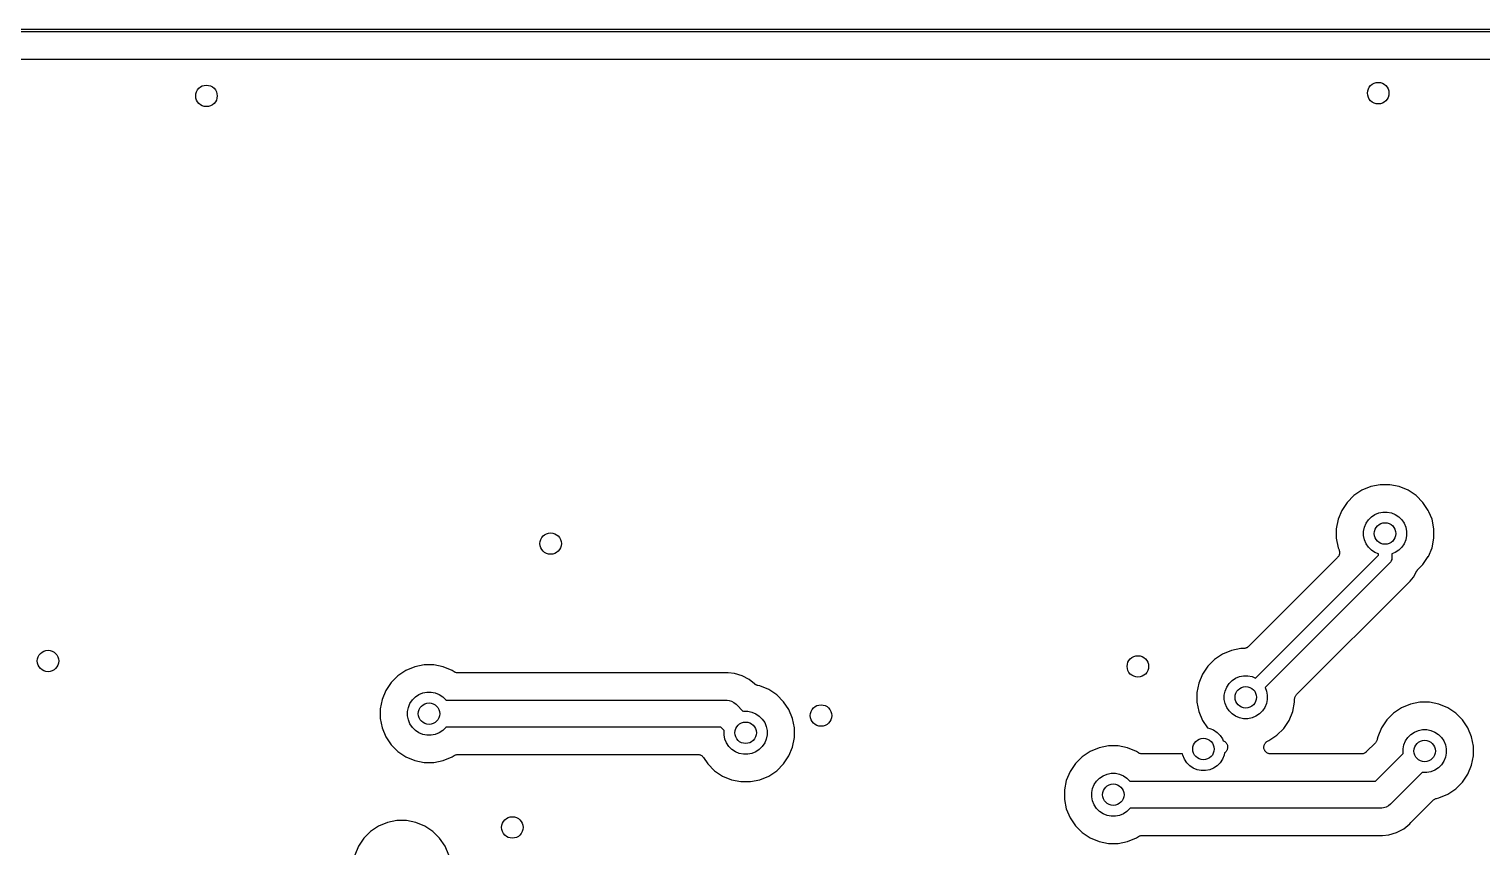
# Model space of a CAD drawing. Extents: x 2.46 to 6.41, y -5.93 to -3.84.
# Drawn here: x 4.441 to 5.505, y -4.439 to -3.84 of the extents above; entities that cross this region are included whole.
import ezdxf

# ---------------------------------------------------------------- set-up
doc = ezdxf.new("R2010")
doc.units = 0
doc.header["$MEASUREMENT"] = 0
doc.layers.add('BLACK', color=7, linetype='CONTINUOUS')

msp = doc.modelspace()

# ---------------------------------------------------------------- linework, layer by layer
at = {"layer": 'BLACK', "linetype": 'CONTINUOUS'}
for p, q in [((2.46838, -3.83957), (6.40153, -3.83957)), ((6.40059, -3.84154), (2.4685, -3.84154)), ((3.48369, -3.86154), (6.16976, -3.86154)), ((5.41664, -4.17749), (5.41079, -4.1814)), ((5.42315, -4.17479), (5.41664, -4.17749)), ((5.43005, -4.17342), (5.42315, -4.17479)), ((5.4371, -4.17342), (5.43005, -4.17342)), ((5.444, -4.17479), (5.4371, -4.17342)), ((5.45051, -4.17749), (5.444, -4.17479)), ((5.45636, -4.1814), (5.45051, -4.17749)), ((5.40581, -4.18638), (5.4019, -4.19223)), ((5.41079, -4.1814), (5.40581, -4.18638)), ((5.46134, -4.18638), (5.45636, -4.1814)), ((5.46525, -4.19223), (5.46134, -4.18638)), ((5.3992, -4.19874), (5.39783, -4.20564)), ((5.4019, -4.19223), (5.3992, -4.19874)), ((5.41843, -4.20457), (5.41962, -4.20171)), ((5.41962, -4.20171), (5.42134, -4.19913)), ((5.42134, -4.19913), (5.42354, -4.19693)), ((5.42354, -4.19693), (5.42612, -4.19521)), ((5.42612, -4.19521), (5.42898, -4.19402)), ((5.42898, -4.19402), (5.43202, -4.19342)), ((5.43202, -4.19342), (5.43513, -4.19342)), ((5.43513, -4.19342), (5.43817, -4.19402)), ((5.43817, -4.19402), (5.44103, -4.19521)), ((5.44103, -4.19521), (5.44361, -4.19693)), ((5.44361, -4.19693), (5.44581, -4.19913)), ((5.44581, -4.19913), (5.44753, -4.20171)), ((5.44753, -4.20171), (5.44872, -4.20457)), ((5.46568, -4.19326), (5.46525, -4.19223)), ((5.46795, -4.19874), (5.46568, -4.19326)), ((5.46568, -4.19326), (5.46568, -4.19326)), ((5.46932, -4.20564), (5.46795, -4.19874)), ((5.39783, -4.20564), (5.39783, -4.21269)), ((5.41783, -4.20761), (5.41843, -4.20457)), ((5.41783, -4.21072), (5.41783, -4.20761)), ((5.41843, -4.21376), (5.41783, -4.21072)), ((5.44872, -4.20457), (5.44932, -4.20761)), ((5.44932, -4.21072), (5.44872, -4.21376)), ((5.44932, -4.20761), (5.44932, -4.21072)), ((5.46932, -4.21269), (5.46932, -4.20564)), ((5.39783, -4.21269), (5.3992, -4.21959)), ((5.3992, -4.21959), (5.39989, -4.22125)), ((5.39989, -4.22125), (5.39989, -4.22127)), ((5.39989, -4.22127), (5.3999, -4.22127)), ((5.3999, -4.22127), (5.3999, -4.22127)), ((5.3999, -4.22127), (5.39991, -4.22131)), ((5.39991, -4.22131), (5.40004, -4.22176)), ((5.40004, -4.22176), (5.40017, -4.22221)), ((5.40017, -4.22221), (5.40018, -4.22223)), ((5.40018, -4.22223), (5.40018, -4.22225)), ((5.40018, -4.22225), (5.40022, -4.22272)), ((5.40027, -4.22322), (5.40021, -4.22369)), ((5.40022, -4.22272), (5.40027, -4.22318)), ((5.40027, -4.22318), (5.40026, -4.2232)), ((5.40026, -4.2232), (5.40027, -4.22322)), ((5.41962, -4.21662), (5.41843, -4.21376)), ((5.42134, -4.2192), (5.41962, -4.21662)), ((5.42354, -4.2214), (5.42134, -4.2192)), ((5.42612, -4.22312), (5.42354, -4.2214)), ((5.42865, -4.22417), (5.42612, -4.22312)), ((5.44103, -4.22312), (5.4385, -4.22417)), ((5.44361, -4.2214), (5.44103, -4.22312)), ((5.44581, -4.2192), (5.44361, -4.2214)), ((5.44753, -4.21662), (5.44581, -4.2192)), ((5.44872, -4.21376), (5.44753, -4.21662)), ((5.4653, -4.22598), (5.46795, -4.21959)), ((5.46795, -4.21959), (5.46932, -4.21269)), ((5.3988, -4.22669), (5.33354, -4.29195)), ((5.33871, -4.31507), (5.42865, -4.22513)), ((5.43688, -4.23082), (5.34567, -4.32203)), ((5.3991, -4.22633), (5.3988, -4.22669)), ((5.3994, -4.22598), (5.3991, -4.22633)), ((5.39941, -4.22596), (5.3994, -4.22598)), ((5.39942, -4.22594), (5.39941, -4.22596)), ((5.39964, -4.22553), (5.39942, -4.22594)), ((5.39987, -4.22512), (5.39964, -4.22553)), ((5.39988, -4.22508), (5.39987, -4.2251)), ((5.39987, -4.2251), (5.39987, -4.22512)), ((5.40002, -4.22464), (5.39988, -4.22508)), ((5.40016, -4.22419), (5.40002, -4.22464)), ((5.40017, -4.22415), (5.40016, -4.22417)), ((5.40016, -4.22417), (5.40016, -4.22419)), ((5.40021, -4.22369), (5.40017, -4.22415)), ((5.42865, -4.22513), (5.42865, -4.22417)), ((5.43707, -4.23066), (5.43688, -4.23082)), ((5.43723, -4.23047), (5.43707, -4.23066)), ((5.43769, -4.22991), (5.43723, -4.23047)), ((5.43723, -4.23047), (5.43723, -4.23047)), ((5.4377, -4.22989), (5.43769, -4.22991)), ((5.43814, -4.22906), (5.4377, -4.22989)), ((5.43842, -4.22813), (5.43814, -4.22906)), ((5.4385, -4.22741), (5.43842, -4.22813)), ((5.4385, -4.22417), (5.4385, -4.22692)), ((5.4385, -4.22692), (5.43852, -4.22717)), ((5.43852, -4.22717), (5.4385, -4.22741)), ((5.4385, -4.22741), (5.4385, -4.22741)), ((5.45742, -4.23587), (5.46134, -4.23195)), ((5.46134, -4.23195), (5.46525, -4.2261)), ((5.46525, -4.2261), (5.4653, -4.22598)), ((5.4653, -4.22598), (5.4653, -4.22598)), ((5.45128, -4.24487), (5.45191, -4.24411)), ((5.45191, -4.24411), (5.4544, -4.24108)), ((5.45191, -4.24411), (5.45191, -4.24411)), ((5.4544, -4.24108), (5.45655, -4.23705)), ((5.45655, -4.23705), (5.45658, -4.23699)), ((5.45658, -4.23699), (5.4567, -4.23681)), ((5.4567, -4.23681), (5.4568, -4.23663)), ((5.4568, -4.23663), (5.45698, -4.23641)), ((5.45698, -4.23641), (5.45713, -4.23619)), ((5.45713, -4.23619), (5.45729, -4.23604)), ((5.45729, -4.23604), (5.45742, -4.23587)), ((5.37951, -4.31648), (5.44126, -4.25472)), ((5.44126, -4.25472), (5.45016, -4.24583)), ((5.45016, -4.24583), (5.45021, -4.24578)), ((5.45021, -4.24578), (5.45037, -4.24565)), ((5.45037, -4.24565), (5.45052, -4.2455)), ((5.45052, -4.2455), (5.45128, -4.24487)), ((5.31464, -4.29749), (5.30879, -4.3014)), ((5.32115, -4.29479), (5.31464, -4.29749)), ((5.32805, -4.29342), (5.32115, -4.29479)), ((5.33001, -4.29342), (5.32805, -4.29342)), ((5.33047, -4.29337), (5.33001, -4.29342)), ((5.33093, -4.29333), (5.33047, -4.29337)), ((5.33095, -4.29332), (5.33093, -4.29333)), ((5.33098, -4.29332), (5.33095, -4.29332)), ((5.33142, -4.29319), (5.33098, -4.29332)), ((5.33186, -4.29306), (5.33142, -4.29319)), ((5.33189, -4.29305), (5.33186, -4.29306)), ((5.33191, -4.29304), (5.33189, -4.29305)), ((5.33232, -4.29282), (5.33191, -4.29304)), ((5.33273, -4.29261), (5.33232, -4.29282)), ((5.33275, -4.29259), (5.33273, -4.29261)), ((5.33277, -4.29258), (5.33275, -4.29259)), ((5.33313, -4.29229), (5.33277, -4.29258)), ((5.33349, -4.292), (5.33313, -4.29229)), ((5.33353, -4.29197), (5.33349, -4.292)), ((5.33354, -4.29195), (5.33353, -4.29196)), ((5.33353, -4.29196), (5.33353, -4.29197)), ((5.33353, -4.29197), (5.33353, -4.29197)), ((4.72315, -4.30679), (4.71664, -4.30949)), ((4.73005, -4.30542), (4.72315, -4.30679)), ((4.7371, -4.30542), (4.73005, -4.30542)), ((4.744, -4.30679), (4.7371, -4.30542)), ((4.75051, -4.30949), (4.744, -4.30679)), ((5.30381, -4.30638), (5.2999, -4.31223)), ((5.30879, -4.3014), (5.30381, -4.30638)), ((4.70581, -4.31838), (4.7019, -4.32423)), ((4.71079, -4.3134), (4.70581, -4.31838)), ((4.71664, -4.30949), (4.71079, -4.3134)), ((4.752, -4.31048), (4.75051, -4.30949)), ((4.7524, -4.3107), (4.752, -4.31048)), ((4.7528, -4.31092), (4.7524, -4.3107)), ((4.75283, -4.31093), (4.7528, -4.31092)), ((4.75286, -4.31094), (4.75283, -4.31093)), ((4.75329, -4.31107), (4.75286, -4.31094)), ((4.75373, -4.31121), (4.75329, -4.31107)), ((4.75376, -4.31122), (4.75373, -4.31121)), ((4.75379, -4.31123), (4.75376, -4.31122)), ((4.75425, -4.31127), (4.75379, -4.31123)), ((4.7547, -4.31132), (4.75425, -4.31127)), ((4.75476, -4.31132), (4.7547, -4.31132)), ((4.75477, -4.31132), (4.75476, -4.31132)), ((4.75476, -4.31132), (4.75476, -4.31132)), ((4.75476, -4.31132), (4.75476, -4.31132)), ((4.94964, -4.31132), (4.75477, -4.31132)), ((4.94985, -4.3113), (4.94964, -4.31132)), ((4.95006, -4.31131), (4.94985, -4.3113)), ((4.95013, -4.3113), (4.95006, -4.31131)), ((4.95135, -4.31118), (4.95013, -4.3113)), ((4.95258, -4.3113), (4.95135, -4.31118)), ((4.9572, -4.31175), (4.95258, -4.3113)), ((4.95258, -4.3113), (4.95258, -4.3113)), ((4.96283, -4.31346), (4.9572, -4.31175)), ((4.96801, -4.31623), (4.96283, -4.31346)), ((4.97189, -4.31942), (4.96801, -4.31623)), ((5.2972, -4.31874), (5.29583, -4.32564)), ((5.2999, -4.31223), (5.2972, -4.31874)), ((5.31934, -4.31913), (5.32154, -4.31693)), ((5.32154, -4.31693), (5.32412, -4.31521)), ((5.32412, -4.31521), (5.32698, -4.31402)), ((5.32698, -4.31402), (5.33002, -4.31342)), ((5.33002, -4.31342), (5.33313, -4.31342)), ((5.33313, -4.31342), (5.33617, -4.31402)), ((5.33617, -4.31402), (5.33871, -4.31507)), ((5.36879, -4.3272), (5.37951, -4.31648)), ((5.37951, -4.31648), (5.37951, -4.31648)), ((4.7019, -4.32423), (4.6992, -4.33074)), ((4.72134, -4.33113), (4.72354, -4.32893)), ((4.72354, -4.32893), (4.72612, -4.32721)), ((4.72612, -4.32721), (4.72898, -4.32602)), ((4.72898, -4.32602), (4.73202, -4.32542)), ((4.73202, -4.32542), (4.73513, -4.32542)), ((4.73513, -4.32542), (4.73817, -4.32602)), ((4.73817, -4.32602), (4.74103, -4.32721)), ((4.74103, -4.32721), (4.74361, -4.32893)), ((4.74361, -4.32893), (4.74581, -4.33113)), ((4.97207, -4.31954), (4.97189, -4.31942)), ((4.97224, -4.31967), (4.97207, -4.31954)), ((4.97248, -4.31981), (4.97224, -4.31967)), ((4.9727, -4.31996), (4.97248, -4.31981)), ((4.9729, -4.32004), (4.9727, -4.31996)), ((4.97309, -4.32014), (4.9729, -4.32004)), ((4.97335, -4.32023), (4.97309, -4.32014)), ((4.97361, -4.32033), (4.97335, -4.32023)), ((4.97382, -4.32038), (4.97361, -4.32033)), ((4.97402, -4.32044), (4.97382, -4.32038)), ((4.97409, -4.32045), (4.97402, -4.32044)), ((4.97578, -4.32079), (4.97409, -4.32045)), ((4.98229, -4.32349), (4.97578, -4.32079)), ((4.98814, -4.3274), (4.98229, -4.32349)), ((4.99312, -4.33238), (4.98814, -4.3274)), ((5.29583, -4.32564), (5.29583, -4.33269)), ((5.31583, -4.32761), (5.31643, -4.32457)), ((5.31583, -4.33072), (5.31583, -4.32761)), ((5.31643, -4.32457), (5.31762, -4.32171)), ((5.31762, -4.32171), (5.31934, -4.31913)), ((5.34567, -4.32203), (5.34672, -4.32457)), ((5.34672, -4.32457), (5.34732, -4.32761)), ((5.34732, -4.32761), (5.34732, -4.33072)), ((5.36743, -4.32969), (5.36757, -4.32925)), ((5.36743, -4.32972), (5.36743, -4.32969)), ((5.36757, -4.32925), (5.36771, -4.32881)), ((5.36771, -4.32881), (5.36772, -4.32879)), ((5.36772, -4.32879), (5.36773, -4.32876)), ((5.36773, -4.32876), (5.36795, -4.32836)), ((5.36795, -4.32836), (5.36817, -4.32795)), ((5.36817, -4.32795), (5.36818, -4.32793)), ((5.36818, -4.32793), (5.3682, -4.32791)), ((5.3682, -4.32791), (5.36849, -4.32755)), ((5.36849, -4.32755), (5.36879, -4.3272)), ((4.6992, -4.33074), (4.69783, -4.33764)), ((4.69783, -4.33764), (4.69783, -4.34469)), ((4.71783, -4.33961), (4.71843, -4.33657)), ((4.71783, -4.34272), (4.71783, -4.33961)), ((4.71843, -4.33657), (4.71962, -4.33371)), ((4.71962, -4.33371), (4.72134, -4.33113)), ((4.74581, -4.33113), (4.74594, -4.33132)), ((4.74594, -4.33132), (4.95087, -4.33132)), ((4.95087, -4.33132), (4.95135, -4.33128)), ((4.95135, -4.33128), (4.95184, -4.33132)), ((4.95184, -4.33132), (4.95328, -4.33147)), ((4.95328, -4.33147), (4.95514, -4.33203)), ((4.95514, -4.33203), (4.95685, -4.33294)), ((4.95685, -4.33294), (4.95835, -4.33417)), ((4.95835, -4.33417), (4.95866, -4.33455)), ((4.95866, -4.33455), (4.96357, -4.33946)), ((4.96357, -4.33946), (4.9638, -4.33942)), ((4.9638, -4.33942), (4.96691, -4.33942)), ((4.96691, -4.33942), (4.96995, -4.34002)), ((4.96995, -4.34002), (4.97281, -4.34121)), ((4.99703, -4.33823), (4.99312, -4.33238)), ((4.99973, -4.34474), (4.99703, -4.33823)), ((5.29583, -4.33269), (5.2972, -4.33959)), ((5.2972, -4.33959), (5.2999, -4.3461)), ((5.31643, -4.33376), (5.31583, -4.33072)), ((5.31762, -4.33662), (5.31643, -4.33376)), ((5.31934, -4.3392), (5.31762, -4.33662)), ((5.32154, -4.3414), (5.31934, -4.3392)), ((5.34381, -4.3392), (5.34161, -4.3414)), ((5.34553, -4.33662), (5.34381, -4.3392)), ((5.34672, -4.33376), (5.34553, -4.33662)), ((5.34732, -4.33072), (5.34672, -4.33376)), ((5.36325, -4.3461), (5.36595, -4.33959)), ((5.36595, -4.33959), (5.36732, -4.33269)), ((5.36732, -4.33066), (5.36737, -4.3302)), ((5.36732, -4.33071), (5.36732, -4.33066)), ((5.36732, -4.33072), (5.36732, -4.33071)), ((5.36732, -4.33071), (5.36732, -4.33071)), ((5.36732, -4.33073), (5.36732, -4.33072)), ((5.36732, -4.33269), (5.36732, -4.33073)), ((5.36737, -4.3302), (5.36742, -4.32974)), ((5.36742, -4.32974), (5.36743, -4.32972)), ((5.44563, -4.33687), (5.43978, -4.34078)), ((5.45214, -4.33418), (5.44563, -4.33687)), ((5.45905, -4.3328), (5.45214, -4.33418)), ((5.46609, -4.3328), (5.45905, -4.3328)), ((5.47299, -4.33418), (5.46609, -4.3328)), ((5.4795, -4.33687), (5.47299, -4.33418)), ((5.48536, -4.34078), (5.4795, -4.33687)), ((4.69783, -4.34469), (4.6992, -4.35159)), ((4.71843, -4.34576), (4.71783, -4.34272)), ((4.71962, -4.34862), (4.71843, -4.34576)), ((4.72134, -4.3512), (4.71962, -4.34862)), ((4.97281, -4.34121), (4.97539, -4.34293)), ((4.97539, -4.34293), (4.97759, -4.34513)), ((4.97759, -4.34513), (4.97931, -4.34771)), ((4.97931, -4.34771), (4.9805, -4.35057)), ((4.9805, -4.35057), (4.9811, -4.35361)), ((5.0011, -4.35164), (4.99973, -4.34474)), ((5.2999, -4.3461), (5.30359, -4.35163)), ((5.32412, -4.34312), (5.32154, -4.3414)), ((5.32698, -4.34431), (5.32412, -4.34312)), ((5.33002, -4.34491), (5.32698, -4.34431)), ((5.33313, -4.34491), (5.33002, -4.34491)), ((5.33617, -4.34431), (5.33313, -4.34491)), ((5.33903, -4.34312), (5.33617, -4.34431)), ((5.34161, -4.3414), (5.33903, -4.34312)), ((5.35934, -4.35195), (5.36325, -4.3461)), ((5.4348, -4.34576), (5.43089, -4.35162)), ((5.43978, -4.34078), (5.4348, -4.34576)), ((5.49033, -4.34576), (5.48536, -4.34078)), ((5.49425, -4.35162), (5.49033, -4.34576)), ((4.6992, -4.35159), (4.7019, -4.3581)), ((4.7019, -4.3581), (4.70581, -4.36395)), ((4.72354, -4.3534), (4.72134, -4.3512)), ((4.72612, -4.35512), (4.72354, -4.3534)), ((4.72898, -4.35631), (4.72612, -4.35512)), ((4.73202, -4.35691), (4.72898, -4.35631)), ((4.73513, -4.35691), (4.73202, -4.35691)), ((4.73817, -4.35631), (4.73513, -4.35691)), ((4.74103, -4.35512), (4.73817, -4.35631)), ((4.74361, -4.3534), (4.74103, -4.35512)), ((4.74581, -4.3512), (4.74361, -4.3534)), ((4.74594, -4.35101), (4.74581, -4.3512)), ((4.94728, -4.35101), (4.74594, -4.35101)), ((4.94965, -4.35338), (4.94728, -4.35101)), ((4.94961, -4.35361), (4.94965, -4.35338)), ((4.94961, -4.35672), (4.94961, -4.35361)), ((4.95021, -4.35976), (4.94961, -4.35672)), ((4.9514, -4.36262), (4.95021, -4.35976)), ((4.9805, -4.35976), (4.97931, -4.36262)), ((4.9811, -4.35672), (4.9805, -4.35976)), ((4.9811, -4.35361), (4.9811, -4.35672)), ((4.99973, -4.36559), (5.0011, -4.35869)), ((5.0011, -4.35869), (5.0011, -4.35164)), ((5.30359, -4.35163), (5.30516, -4.35194)), ((5.30516, -4.35194), (5.30803, -4.35313)), ((5.30803, -4.35313), (5.31061, -4.35485)), ((5.31061, -4.35485), (5.3128, -4.35705)), ((5.3128, -4.35705), (5.31452, -4.35963)), ((5.31452, -4.35963), (5.31511, -4.36104)), ((5.31511, -4.36104), (5.31523, -4.36109)), ((5.31523, -4.36109), (5.31529, -4.36111)), ((5.31529, -4.36111), (5.31529, -4.36111)), ((5.31529, -4.36111), (5.31529, -4.36111)), ((5.31529, -4.36111), (5.3153, -4.36112)), ((5.3153, -4.36112), (5.31573, -4.36136)), ((5.31573, -4.36136), (5.31614, -4.36158)), ((5.31614, -4.36158), (5.31615, -4.36159)), ((5.31615, -4.36159), (5.31615, -4.36159)), ((5.31615, -4.36159), (5.31653, -4.3619)), ((5.34669, -4.36185), (5.34706, -4.36155)), ((5.34706, -4.36154), (5.34749, -4.36132)), ((5.34706, -4.36155), (5.34706, -4.36154)), ((5.34706, -4.36155), (5.34706, -4.36155)), ((5.34749, -4.36132), (5.34792, -4.36109)), ((5.34792, -4.36109), (5.34851, -4.36084)), ((5.34851, -4.36084), (5.35436, -4.35693)), ((5.35436, -4.35693), (5.35934, -4.35195)), ((5.42731, -4.36128), (5.42709, -4.36169)), ((5.42753, -4.36088), (5.42731, -4.36128)), ((5.42754, -4.36085), (5.42753, -4.36088)), ((5.42756, -4.36083), (5.42754, -4.36085)), ((5.42769, -4.36039), (5.42756, -4.36083)), ((5.42783, -4.35995), (5.42769, -4.36039)), ((5.42784, -4.35989), (5.42783, -4.35995)), ((5.42819, -4.35812), (5.42784, -4.35988)), ((5.42784, -4.35988), (5.42784, -4.35989)), ((5.42784, -4.35989), (5.42784, -4.35989)), ((5.42784, -4.35989), (5.42784, -4.35989)), ((5.43089, -4.35162), (5.42819, -4.35812)), ((5.44742, -4.36396), (5.44861, -4.36109)), ((5.44861, -4.36109), (5.45033, -4.35851)), ((5.45033, -4.35851), (5.45253, -4.35632)), ((5.45253, -4.35632), (5.45511, -4.3546)), ((5.45511, -4.3546), (5.45797, -4.35341)), ((5.45797, -4.35341), (5.46102, -4.3528)), ((5.46102, -4.3528), (5.46412, -4.3528)), ((5.46412, -4.3528), (5.46716, -4.35341)), ((5.46716, -4.35341), (5.47003, -4.3546)), ((5.47003, -4.3546), (5.47261, -4.35632)), ((5.47261, -4.35632), (5.4748, -4.35851)), ((5.4748, -4.35851), (5.47652, -4.36109)), ((5.47652, -4.36109), (5.47771, -4.36396)), ((5.49694, -4.35812), (5.49425, -4.35162)), ((5.49831, -4.36503), (5.49694, -4.35812)), ((4.70581, -4.36395), (4.71079, -4.36893)), ((4.71079, -4.36893), (4.71664, -4.37284)), ((4.75051, -4.37284), (4.752, -4.37185)), ((4.752, -4.37185), (4.75201, -4.37184)), ((4.75201, -4.37184), (4.75205, -4.37181)), ((4.75201, -4.37184), (4.75201, -4.37184)), ((4.75201, -4.37184), (4.75201, -4.37184)), ((4.75205, -4.37181), (4.75246, -4.3716)), ((4.75246, -4.3716), (4.75287, -4.37139)), ((4.75287, -4.37139), (4.7529, -4.37138)), ((4.7529, -4.37138), (4.75292, -4.37136)), ((4.75292, -4.37136), (4.75336, -4.37124)), ((4.75336, -4.37124), (4.7538, -4.3711)), ((4.7538, -4.3711), (4.75383, -4.3711)), ((4.75383, -4.3711), (4.75386, -4.37109)), ((4.75386, -4.37109), (4.75432, -4.37105)), ((4.75432, -4.37105), (4.75477, -4.37101)), ((4.75477, -4.37101), (4.93027, -4.37101)), ((4.93027, -4.37101), (4.93029, -4.37101)), ((4.93029, -4.37101), (4.9303, -4.37101)), ((4.9303, -4.37101), (4.9303, -4.37101)), ((4.9303, -4.37101), (4.93034, -4.37101)), ((4.93034, -4.37101), (4.9308, -4.37106)), ((4.9308, -4.37106), (4.93127, -4.37111)), ((4.93127, -4.37111), (4.93129, -4.37111)), ((4.93129, -4.37111), (4.93131, -4.37112)), ((4.93131, -4.37112), (4.93176, -4.37126)), ((4.93176, -4.37126), (4.9322, -4.37139)), ((4.9322, -4.37139), (4.93222, -4.3714)), ((4.93222, -4.3714), (4.93224, -4.37141)), ((4.93224, -4.37141), (4.93265, -4.37164)), ((4.93265, -4.37164), (4.93306, -4.37186)), ((4.93306, -4.37186), (4.93308, -4.37187)), ((4.93308, -4.37187), (4.9331, -4.37188)), ((4.9331, -4.37188), (4.93345, -4.37218)), ((4.93345, -4.37218), (4.93381, -4.37248)), ((4.95312, -4.3652), (4.9514, -4.36262)), ((4.95532, -4.3674), (4.95312, -4.3652)), ((4.95789, -4.36912), (4.95532, -4.3674)), ((4.96076, -4.37031), (4.95789, -4.36912)), ((4.9638, -4.37091), (4.96076, -4.37031)), ((4.96691, -4.37091), (4.9638, -4.37091)), ((4.96995, -4.37031), (4.96691, -4.37091)), ((4.97281, -4.36912), (4.96995, -4.37031)), ((4.97539, -4.3674), (4.97281, -4.36912)), ((4.97759, -4.3652), (4.97539, -4.3674)), ((4.97931, -4.36262), (4.97759, -4.3652)), ((4.99312, -4.37795), (4.99703, -4.3721)), ((4.99703, -4.3721), (4.99973, -4.36559)), ((5.21763, -4.36887), (5.21178, -4.37278)), ((5.22414, -4.36618), (5.21763, -4.36887)), ((5.23105, -4.3648), (5.22414, -4.36618)), ((5.23809, -4.3648), (5.23105, -4.3648)), ((5.24499, -4.36618), (5.23809, -4.3648)), ((5.2515, -4.36887), (5.24499, -4.36618)), ((5.25299, -4.36987), (5.2515, -4.36887)), ((5.25339, -4.37008), (5.25299, -4.36987)), ((5.2538, -4.3703), (5.25339, -4.37008)), ((5.25382, -4.37031), (5.2538, -4.3703)), ((5.25385, -4.37033), (5.25382, -4.37031)), ((5.25429, -4.37046), (5.25385, -4.37033)), ((5.25473, -4.3706), (5.25429, -4.37046)), ((5.25475, -4.3706), (5.25473, -4.3706)), ((5.25478, -4.37061), (5.25475, -4.3706)), ((5.25524, -4.37066), (5.25478, -4.37061)), ((5.2557, -4.37071), (5.25524, -4.37066)), ((5.25575, -4.37071), (5.2557, -4.37071)), ((5.25577, -4.37071), (5.25575, -4.37071)), ((5.25575, -4.37071), (5.25575, -4.37071)), ((5.25575, -4.37071), (5.25575, -4.37071)), ((5.28523, -4.37071), (5.25577, -4.37071)), ((5.28542, -4.37168), (5.28523, -4.37071)), ((5.28661, -4.37455), (5.28542, -4.37168)), ((5.31571, -4.37168), (5.31452, -4.37455)), ((5.31607, -4.36988), (5.31571, -4.37168)), ((5.31608, -4.36988), (5.31607, -4.36988)), ((5.31609, -4.36987), (5.31608, -4.36988)), ((5.31608, -4.36988), (5.31608, -4.36988)), ((5.31646, -4.36957), (5.31609, -4.36987)), ((5.31684, -4.36926), (5.31646, -4.36957)), ((5.31653, -4.3619), (5.31689, -4.36221)), ((5.31715, -4.36888), (5.31684, -4.36926)), ((5.31684, -4.36926), (5.31684, -4.36926)), ((5.31684, -4.36926), (5.31684, -4.36926)), ((5.31689, -4.36221), (5.31689, -4.36221)), ((5.31689, -4.36221), (5.3169, -4.36222)), ((5.3169, -4.36222), (5.3172, -4.36259)), ((5.31746, -4.36851), (5.31715, -4.36888)), ((5.3172, -4.36259), (5.3175, -4.36297)), ((5.31769, -4.36808), (5.31746, -4.3685)), ((5.31746, -4.3685), (5.31746, -4.36851)), ((5.31746, -4.36851), (5.31746, -4.36851)), ((5.3175, -4.36297), (5.3175, -4.36297)), ((5.3175, -4.36297), (5.31751, -4.36298)), ((5.31751, -4.36298), (5.31772, -4.36339)), ((5.31792, -4.36765), (5.31769, -4.36808)), ((5.31772, -4.36339), (5.31795, -4.36384)), ((5.31793, -4.36765), (5.31792, -4.36765)), ((5.31807, -4.36717), (5.31793, -4.36765)), ((5.31793, -4.36765), (5.31793, -4.36765)), ((5.31795, -4.36384), (5.31796, -4.36384)), ((5.31796, -4.36384), (5.31796, -4.36384)), ((5.31796, -4.36384), (5.31809, -4.36431)), ((5.31821, -4.36672), (5.31807, -4.36717)), ((5.31809, -4.36431), (5.31823, -4.36477)), ((5.31822, -4.36672), (5.31821, -4.36672)), ((5.31827, -4.36623), (5.31822, -4.36671)), ((5.31822, -4.36671), (5.31822, -4.36672)), ((5.31823, -4.36477), (5.31823, -4.36478)), ((5.31823, -4.36478), (5.31823, -4.36478)), ((5.31823, -4.36478), (5.31827, -4.36527)), ((5.31827, -4.36527), (5.31832, -4.36574)), ((5.31832, -4.36575), (5.31827, -4.36623)), ((5.31832, -4.36574), (5.31832, -4.36575)), ((5.31832, -4.36575), (5.31832, -4.36575)), ((5.34483, -4.36567), (5.34488, -4.36519)), ((5.34483, -4.36568), (5.34483, -4.36567)), ((5.34488, -4.36617), (5.34483, -4.36568)), ((5.34483, -4.36568), (5.34483, -4.36568)), ((5.34488, -4.36519), (5.34493, -4.36471)), ((5.34492, -4.36665), (5.34488, -4.36617)), ((5.34506, -4.36713), (5.34492, -4.36665)), ((5.34492, -4.36665), (5.34492, -4.36665)), ((5.34492, -4.36665), (5.34492, -4.36665)), ((5.34493, -4.3647), (5.34507, -4.36425)), ((5.34493, -4.36471), (5.34493, -4.3647)), ((5.34493, -4.36471), (5.34493, -4.36471)), ((5.3452, -4.36758), (5.34506, -4.36713)), ((5.34507, -4.36425), (5.34522, -4.36378)), ((5.3452, -4.36759), (5.3452, -4.36758)), ((5.34542, -4.36802), (5.3452, -4.36759)), ((5.3452, -4.36759), (5.3452, -4.36759)), ((5.34522, -4.36377), (5.34546, -4.36334)), ((5.34522, -4.36378), (5.34522, -4.36377)), ((5.34522, -4.36378), (5.34522, -4.36378)), ((5.34565, -4.36845), (5.34542, -4.36802)), ((5.34546, -4.36334), (5.34568, -4.36292)), ((5.34595, -4.36882), (5.34565, -4.36845)), ((5.34565, -4.36845), (5.34565, -4.36845)), ((5.34565, -4.36845), (5.34565, -4.36845)), ((5.34568, -4.36292), (5.34569, -4.36291)), ((5.34568, -4.36292), (5.34568, -4.36292)), ((5.34569, -4.36291), (5.346, -4.36254)), ((5.34626, -4.36921), (5.34595, -4.36882)), ((5.346, -4.36254), (5.3463, -4.36217)), ((5.34664, -4.36952), (5.34626, -4.36921)), ((5.34626, -4.36921), (5.34626, -4.36921)), ((5.34626, -4.36921), (5.34626, -4.36921)), ((5.3463, -4.36217), (5.34631, -4.36216)), ((5.34631, -4.36216), (5.34669, -4.36185)), ((5.34631, -4.36216), (5.34631, -4.36216)), ((5.34701, -4.36983), (5.34664, -4.36952)), ((5.34701, -4.36984), (5.34701, -4.36983)), ((5.34743, -4.37007), (5.34701, -4.36984)), ((5.34701, -4.36984), (5.34701, -4.36984)), ((5.34786, -4.3703), (5.34743, -4.37007)), ((5.34787, -4.37031), (5.34786, -4.3703)), ((5.34832, -4.37045), (5.34787, -4.37031)), ((5.34787, -4.37031), (5.34787, -4.37031)), ((5.34879, -4.3706), (5.34832, -4.37045)), ((5.3488, -4.3706), (5.34879, -4.3706)), ((5.34926, -4.37065), (5.3488, -4.3706)), ((5.3488, -4.3706), (5.3488, -4.3706)), ((5.34976, -4.37071), (5.34926, -4.37065)), ((5.34977, -4.37071), (5.34976, -4.37071)), ((5.34983, -4.37071), (5.34977, -4.37071)), ((5.34977, -4.37071), (5.34977, -4.37071)), ((5.34977, -4.37071), (5.34977, -4.37071)), ((5.41613, -4.37071), (5.34983, -4.37071)), ((5.41659, -4.37066), (5.41613, -4.37071)), ((5.41705, -4.37062), (5.41659, -4.37066)), ((5.41708, -4.37062), (5.41705, -4.37062)), ((5.41711, -4.37061), (5.41708, -4.37062)), ((5.41755, -4.37048), (5.41711, -4.37061)), ((5.41799, -4.37035), (5.41755, -4.37048)), ((5.41802, -4.37034), (5.41799, -4.37035)), ((5.41804, -4.37033), (5.41802, -4.37034)), ((5.41845, -4.37011), (5.41804, -4.37033)), ((5.41886, -4.3699), (5.41845, -4.37011)), ((5.41888, -4.36989), (5.41886, -4.3699)), ((5.4189, -4.36987), (5.41888, -4.36989)), ((5.41926, -4.36958), (5.4189, -4.36987)), ((5.41962, -4.36929), (5.41926, -4.36958)), ((5.41966, -4.36926), (5.41962, -4.36929)), ((5.41967, -4.36924), (5.41966, -4.36926)), ((5.41966, -4.36926), (5.41966, -4.36926)), ((5.41966, -4.36926), (5.41966, -4.36926)), ((5.42648, -4.36244), (5.41967, -4.36924)), ((5.42677, -4.36208), (5.42648, -4.36244)), ((5.42649, -4.39071), (5.44686, -4.37033)), ((5.42706, -4.36173), (5.42677, -4.36208)), ((5.42708, -4.36171), (5.42706, -4.36173)), ((5.42709, -4.36169), (5.42708, -4.36171)), ((5.44682, -4.367), (5.44742, -4.36396)), ((5.44682, -4.3701), (5.44682, -4.367)), ((5.44686, -4.37033), (5.44682, -4.3701)), ((5.47771, -4.36396), (5.47832, -4.367)), ((5.47832, -4.3701), (5.47771, -4.37314)), ((5.47832, -4.367), (5.47832, -4.3701)), ((5.49694, -4.37898), (5.49831, -4.37207)), ((5.49831, -4.37207), (5.49831, -4.36503)), ((4.71664, -4.37284), (4.72315, -4.37554)), ((4.72315, -4.37554), (4.73005, -4.37691)), ((4.73005, -4.37691), (4.7371, -4.37691)), ((4.7371, -4.37691), (4.744, -4.37554)), ((4.744, -4.37554), (4.75051, -4.37284)), ((4.93381, -4.37248), (4.93383, -4.37249)), ((4.93383, -4.37249), (4.93385, -4.37251)), ((4.93385, -4.37251), (4.93414, -4.37287)), ((4.93414, -4.37287), (4.93443, -4.37323)), ((4.93443, -4.37323), (4.93759, -4.37795)), ((4.93759, -4.37795), (4.94257, -4.38293)), ((4.98814, -4.38293), (4.99312, -4.37795)), ((5.2068, -4.37776), (5.20289, -4.38362)), ((5.21178, -4.37278), (5.2068, -4.37776)), ((5.28833, -4.37712), (5.28661, -4.37455)), ((5.29053, -4.37932), (5.28833, -4.37712)), ((5.29311, -4.38104), (5.29053, -4.37932)), ((5.29597, -4.38223), (5.29311, -4.38104)), ((5.29902, -4.38283), (5.29597, -4.38223)), ((5.30212, -4.38283), (5.29902, -4.38283)), ((5.30516, -4.38223), (5.30212, -4.38283)), ((5.30803, -4.38104), (5.30516, -4.38223)), ((5.31061, -4.37932), (5.30803, -4.38104)), ((5.3128, -4.37712), (5.31061, -4.37932)), ((5.31452, -4.37455), (5.3128, -4.37712)), ((5.47003, -4.38251), (5.46716, -4.38369)), ((5.47261, -4.38078), (5.47003, -4.38251)), ((5.4748, -4.37859), (5.47261, -4.38078)), ((5.47652, -4.37601), (5.4748, -4.37859)), ((5.47771, -4.37314), (5.47652, -4.37601)), ((5.49425, -4.38548), (5.49694, -4.37898)), ((4.94257, -4.38293), (4.94842, -4.38684)), ((4.94842, -4.38684), (4.95493, -4.38954)), ((4.95493, -4.38954), (4.96183, -4.39091)), ((4.96183, -4.39091), (4.96888, -4.39091)), ((4.96888, -4.39091), (4.97578, -4.38954)), ((4.97578, -4.38954), (4.98229, -4.38684)), ((4.98229, -4.38684), (4.98814, -4.38293)), ((5.20019, -4.39012), (5.19882, -4.39703)), ((5.20289, -4.38362), (5.20019, -4.39012)), ((5.21942, -4.39596), (5.22061, -4.39309)), ((5.22061, -4.39309), (5.22233, -4.39051)), ((5.22233, -4.39051), (5.22453, -4.38832)), ((5.22453, -4.38832), (5.22711, -4.3866)), ((5.22711, -4.3866), (5.22997, -4.38541)), ((5.22997, -4.38541), (5.23302, -4.3848)), ((5.23302, -4.3848), (5.23612, -4.3848)), ((5.23612, -4.3848), (5.23916, -4.38541)), ((5.23916, -4.38541), (5.24203, -4.3866)), ((5.24203, -4.3866), (5.24461, -4.38832)), ((5.24461, -4.38832), (5.2468, -4.39051)), ((5.2468, -4.39051), (5.24693, -4.39071)), ((5.24693, -4.39071), (5.42649, -4.39071)), ((5.46078, -4.38425), (5.43787, -4.40717)), ((5.46102, -4.3843), (5.46078, -4.38425)), ((5.46412, -4.3843), (5.46102, -4.3843)), ((5.46716, -4.38369), (5.46412, -4.3843)), ((5.48536, -4.39632), (5.49033, -4.39134)), ((5.49033, -4.39134), (5.49425, -4.38548)), ((5.19882, -4.39703), (5.19882, -4.40407)), ((5.19882, -4.40407), (5.20019, -4.41098)), ((5.21882, -4.399), (5.21942, -4.39596)), ((5.21882, -4.4021), (5.21882, -4.399)), ((5.21942, -4.40514), (5.21882, -4.4021)), ((5.46909, -4.40431), (5.46944, -4.40402)), ((5.46944, -4.40402), (5.46947, -4.404)), ((5.46947, -4.404), (5.46949, -4.40399)), ((5.46949, -4.40399), (5.4699, -4.40377)), ((5.4699, -4.40377), (5.4703, -4.40356)), ((5.4703, -4.40356), (5.47033, -4.40355)), ((5.47033, -4.40355), (5.47036, -4.40354)), ((5.47036, -4.40354), (5.4708, -4.40341)), ((5.4708, -4.40341), (5.47124, -4.40327)), ((5.47124, -4.40327), (5.47299, -4.40293)), ((5.47299, -4.40293), (5.4795, -4.40023)), ((5.4795, -4.40023), (5.48536, -4.39632)), ((5.20019, -4.41098), (5.20289, -4.41748)), ((5.22061, -4.40801), (5.21942, -4.40514)), ((5.22233, -4.41059), (5.22061, -4.40801)), ((5.22453, -4.41278), (5.22233, -4.41059)), ((5.22711, -4.41451), (5.22453, -4.41278)), ((5.22997, -4.41569), (5.22711, -4.41451)), ((5.24203, -4.41451), (5.23916, -4.41569)), ((5.24461, -4.41278), (5.24203, -4.41451)), ((5.2468, -4.41059), (5.24461, -4.41278)), ((5.24693, -4.41039), (5.2468, -4.41059)), ((5.43008, -4.41039), (5.24693, -4.41039)), ((5.43057, -4.41044), (5.43008, -4.41039)), ((5.4311, -4.41039), (5.43057, -4.41044)), ((5.4325, -4.41025), (5.4311, -4.41039)), ((5.43435, -4.40969), (5.4325, -4.41025)), ((5.43606, -4.40877), (5.43435, -4.40969)), ((5.43756, -4.40754), (5.43606, -4.40877)), ((5.43787, -4.40717), (5.43756, -4.40754)), ((5.45288, -4.42044), (5.46868, -4.40464)), ((5.46868, -4.40464), (5.46869, -4.40463)), ((5.46869, -4.40463), (5.46873, -4.40459)), ((5.46869, -4.40463), (5.46869, -4.40463)), ((5.46869, -4.40463), (5.46869, -4.40463)), ((5.46873, -4.40459), (5.46909, -4.40431)), ((4.69664, -4.42349), (4.69079, -4.4274)), ((4.70315, -4.42079), (4.69664, -4.42349)), ((4.71005, -4.41942), (4.70315, -4.42079)), ((4.7171, -4.41942), (4.71005, -4.41942)), ((4.724, -4.42079), (4.7171, -4.41942)), ((4.73051, -4.42349), (4.724, -4.42079)), ((4.73636, -4.4274), (4.73051, -4.42349)), ((5.20289, -4.41748), (5.2068, -4.42334)), ((5.2068, -4.42334), (5.21178, -4.42832)), ((5.23302, -4.4163), (5.22997, -4.41569)), ((5.23612, -4.4163), (5.23302, -4.4163)), ((5.23916, -4.41569), (5.23612, -4.4163)), ((5.44723, -4.42548), (5.45177, -4.42176)), ((5.45177, -4.42176), (5.45255, -4.42081)), ((5.45255, -4.42081), (5.45259, -4.42075)), ((5.45259, -4.42075), (5.45275, -4.42061)), ((5.45275, -4.42061), (5.45288, -4.42044)), ((4.68581, -4.43238), (4.6819, -4.43823)), ((4.69079, -4.4274), (4.68581, -4.43238)), ((4.74134, -4.43238), (4.73636, -4.4274)), ((4.74525, -4.43823), (4.74134, -4.43238)), ((5.21178, -4.42832), (5.21763, -4.43223)), ((5.21763, -4.43223), (5.22414, -4.43493)), ((5.22414, -4.43493), (5.23105, -4.4363)), ((5.23809, -4.4363), (5.24499, -4.43493)), ((5.24499, -4.43493), (5.2515, -4.43223)), ((5.2515, -4.43223), (5.25299, -4.43124)), ((5.25299, -4.43124), (5.253, -4.43123)), ((5.253, -4.43123), (5.25305, -4.4312)), ((5.253, -4.43123), (5.253, -4.43123)), ((5.253, -4.43123), (5.253, -4.43123)), ((5.25305, -4.4312), (5.25346, -4.43099)), ((5.25346, -4.43099), (5.25386, -4.43077)), ((5.25386, -4.43077), (5.25389, -4.43076)), ((5.25389, -4.43076), (5.25391, -4.43075)), ((5.25391, -4.43075), (5.25436, -4.43062)), ((5.25436, -4.43062), (5.25479, -4.43049)), ((5.25479, -4.43049), (5.25482, -4.43049)), ((5.25482, -4.43049), (5.25485, -4.43048)), ((5.25485, -4.43048), (5.25531, -4.43044)), ((5.25531, -4.43044), (5.25577, -4.43039)), ((5.25577, -4.43039), (5.42886, -4.43039)), ((5.42886, -4.43039), (5.42893, -4.43039)), ((5.42893, -4.43039), (5.42913, -4.43042)), ((5.42913, -4.43042), (5.42935, -4.43042)), ((5.42935, -4.43042), (5.43057, -4.43054)), ((5.43057, -4.43054), (5.43179, -4.43042)), ((5.43179, -4.43042), (5.4318, -4.43042)), ((5.4318, -4.43042), (5.43642, -4.42996)), ((5.43642, -4.42996), (5.44204, -4.42826)), ((5.44204, -4.42826), (5.44723, -4.42548)), ((4.6819, -4.43823), (4.6792, -4.44474)), ((4.74795, -4.44474), (4.74525, -4.43823)), ((5.23105, -4.4363), (5.23809, -4.4363))]:
    msp.add_line(p, q, dxfattribs=at)
at = {"layer": 'BLACK'}
for centre in [(4.57057, -3.88855), (5.42857, -3.88655), (5.43357, -4.20917), (4.82257, -4.21655), (4.45457, -4.30255), (5.25257, -4.30655), (5.33157, -4.32917), (4.73357, -4.34117), (5.02057, -4.34255), (4.96535, -4.35517), (5.30057, -4.36709), (5.46257, -4.36855), (5.23457, -4.40055), (4.79457, -4.42455)]:
    msp.add_circle(centre, 0.00787, dxfattribs=at)

doc.saveas('drawing.dxf')
